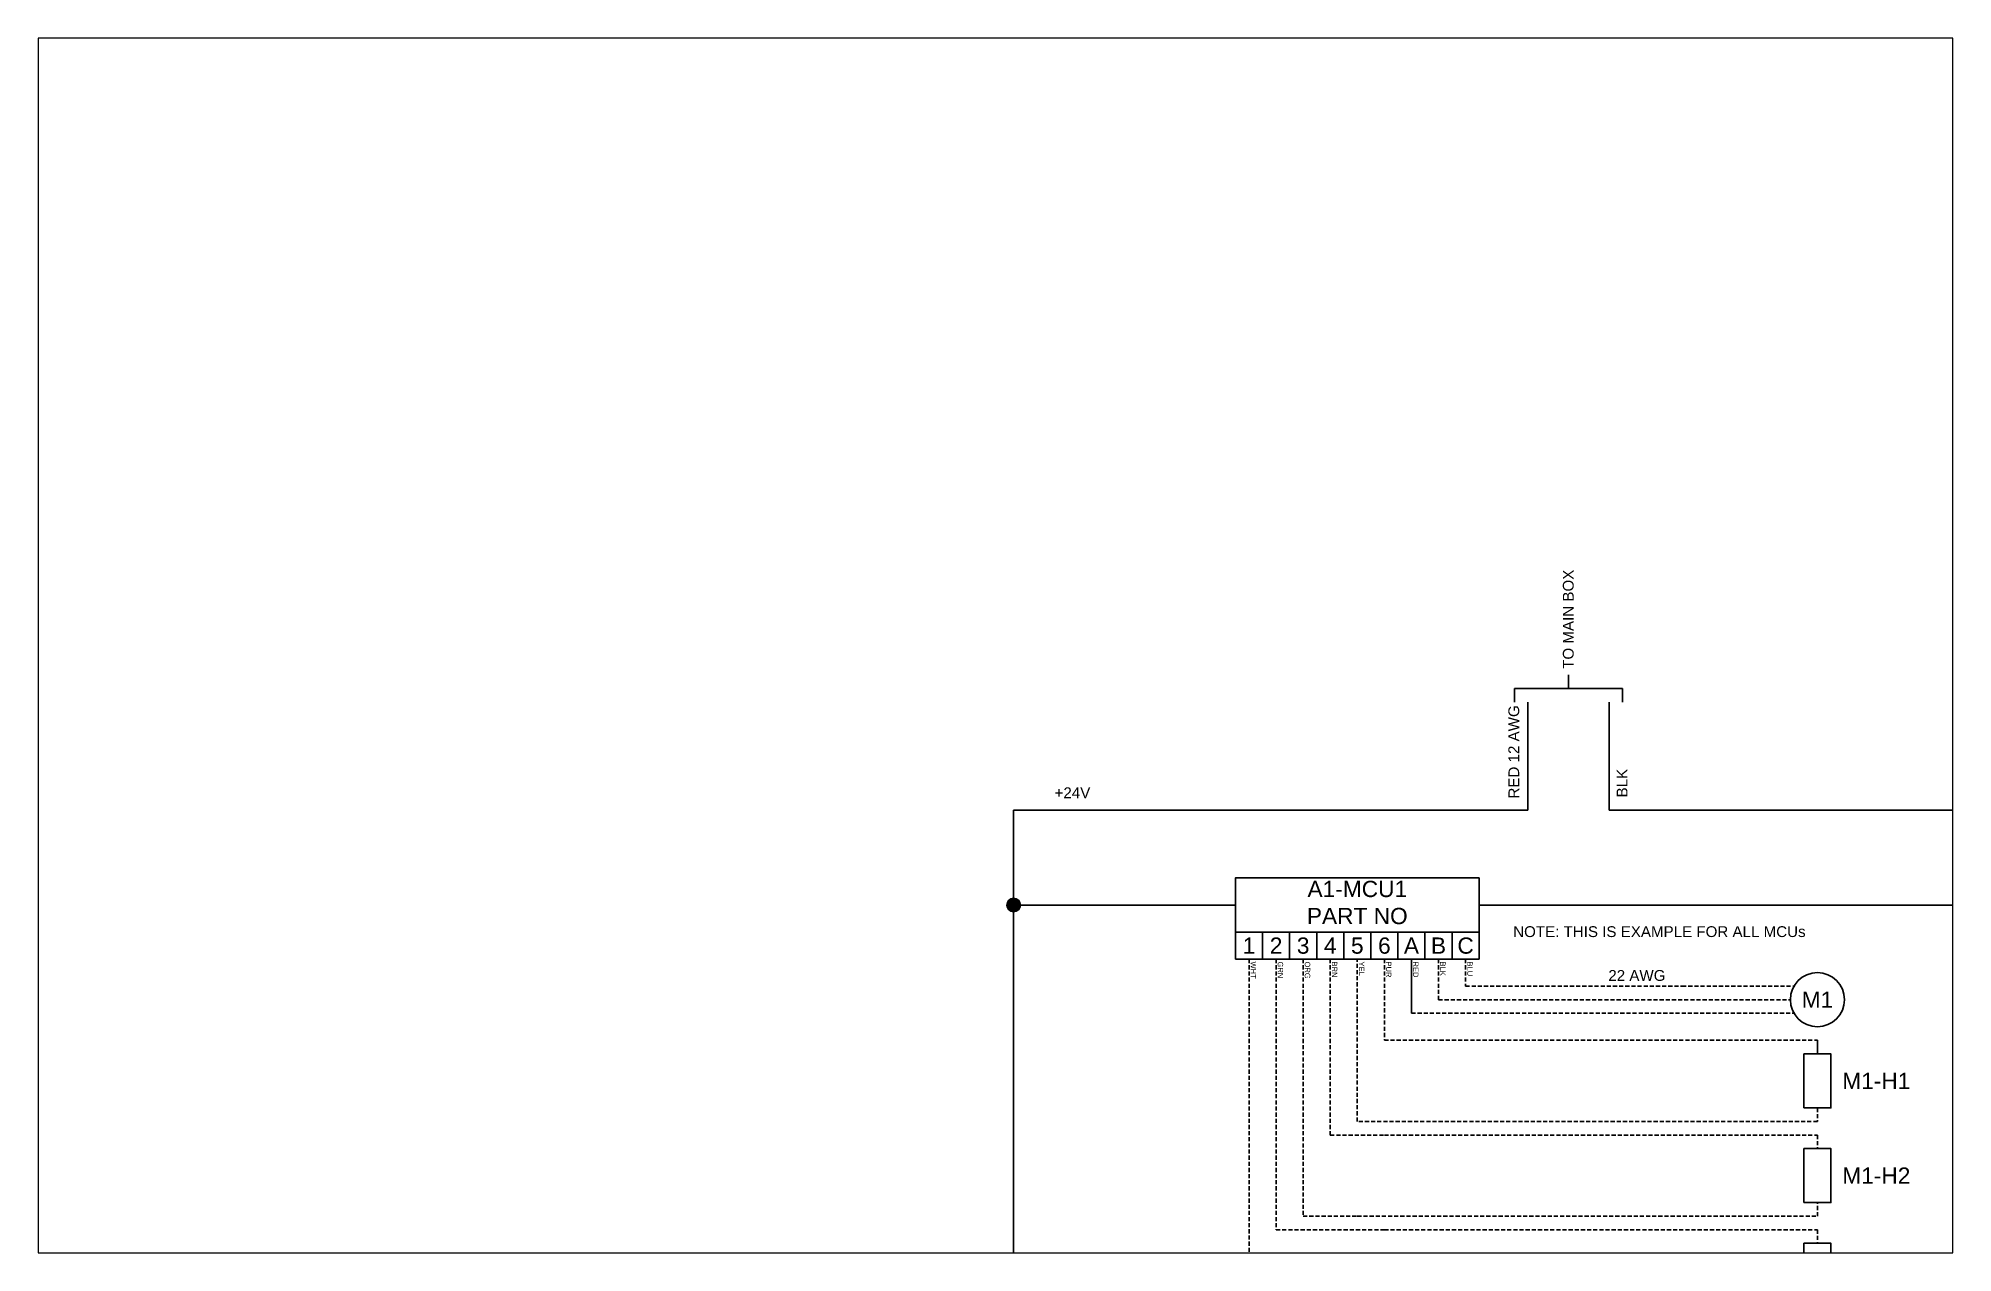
# Paper-space layout 'Sheet2' of a CAD drawing. Header units: millimetres. Extents: x 40 to 364, y 26 to 231.
# The model-space entities are those that its viewports show. They can reach past a viewport. Long polylines and large blocks are cut down to what shows.
import ezdxf
from ezdxf.enums import TextEntityAlignment as Align

# ---------------------------------------------------------------- set-up
doc = ezdxf.new("R2010")
doc.units = ezdxf.units.MM
doc.linetypes.add('HIDDEN', pattern=[9.525, 6.35, -3.175])
doc.styles.get("Standard").update_dxf_attribs({"font": 'arial.ttf'})

msp = doc.modelspace()

# ---------------------------------------------------------------- linework, layer by layer
for p, q in [((-323.432, 415.723), (-323.432, 415.973)), ((-324.432, 415.723), (-322.432, 415.723)), ((-324.432, 415.723), (-324.432, 415.473)), ((-322.432, 415.723), (-322.432, 415.473)), ((-324.182, 415.473), (-324.182, 413.473)), ((-322.682, 415.473), (-322.682, 413.473)), ((-331.682, 413.473), (-333.682, 413.473)), ((-333.682, 413.473), (-333.682, 411.723)), ((-328.682, 413.473), (-331.682, 413.473)), ((-324.182, 413.473), (-328.682, 413.473)), ((-322.682, 413.473), (-315.182, 413.473)), ((-333.682, 411.723), (-330.083, 411.723)), ((-333.682, 411.723), (-333.682, 403.132)), ((-330.083, 411.723), (-329.583, 411.723)), ((-325.083, 411.723), (-313.182, 411.723)), ((-326.333, 410.723), (-326.333, 409.723)), ((-318.833, 409.223), (-318.833, 408.973))]:
    msp.add_line(p, q)
at = {"linetype": 'HIDDEN'}
msp.add_line((-326.333, 409.723), (-319.266, 409.723), dxfattribs=at)
for points in [[(-329.583, 411.223), (-329.583, 412.223), (-325.083, 412.223), (-325.083, 411.223)], [(-329.583, 410.723), (-329.583, 411.223), (-329.083, 411.223), (-329.083, 410.723)], [(-329.083, 410.723), (-329.083, 411.223), (-328.583, 411.223), (-328.583, 410.723)], [(-328.583, 410.723), (-328.583, 411.223), (-328.083, 411.223), (-328.083, 410.723)], [(-328.083, 410.723), (-328.083, 411.223), (-327.583, 411.223), (-327.583, 410.723)], [(-327.583, 410.723), (-327.583, 411.223), (-327.083, 411.223), (-327.083, 410.723)], [(-327.083, 410.723), (-327.083, 411.223), (-326.583, 411.223), (-326.583, 410.723)], [(-326.583, 410.723), (-326.583, 411.223), (-326.083, 411.223), (-326.083, 410.723)], [(-326.083, 410.723), (-326.083, 411.223), (-325.583, 411.223), (-325.583, 410.723)], [(-325.583, 410.723), (-325.583, 411.223), (-325.083, 411.223), (-325.083, 410.723)], [(-319.083, 407.973), (-319.083, 408.973), (-318.583, 408.973), (-318.583, 407.973)], [(-319.083, 406.223), (-319.083, 407.223), (-318.583, 407.223), (-318.583, 406.223)], [(-319.083, 404.473), (-319.083, 405.473), (-318.583, 405.473), (-318.583, 404.473)]]:
    msp.add_lwpolyline(points, close=True)
for points in [[(-329.333, 410.723), (-329.333, 404.294), (-329.333, 404.223), (-327.333, 404.223), (-318.833, 404.223), (-318.833, 404.473)], [(-328.833, 410.723), (-328.833, 405.723), (-326.833, 405.723), (-318.833, 405.723), (-318.833, 405.473)], [(-328.333, 410.723), (-328.333, 405.973), (-327.333, 405.973), (-318.833, 405.973), (-318.833, 406.223)], [(-327.833, 410.723), (-327.833, 407.473), (-326.833, 407.473), (-318.833, 407.473), (-318.833, 407.223)], [(-318.833, 407.973), (-318.833, 407.723), (-327.333, 407.723), (-327.333, 410.723)], [(-326.833, 410.723), (-326.833, 409.473), (-326.833, 409.223), (-318.833, 409.223)], [(-325.833, 410.723), (-325.833, 409.973), (-319.333, 409.973)], [(-325.333, 410.723), (-325.333, 410.223), (-321.333, 410.223), (-319.266, 410.223)]]:
    msp.add_lwpolyline(points, dxfattribs=at)
for centre, radius in [((-333.682, 411.723), 0.125), ((-333.682, 411.723), 0.108), ((-333.682, 411.723), 0.09), ((-333.682, 411.723), 0.07), ((-333.682, 411.723), 0.05), ((-333.682, 411.723), 0.03), ((-333.682, 411.723), 0.0123), ((-318.833, 409.973), 0.5)]:
    msp.add_circle(centre, radius)

# ---------------------------------------------------------------- texts
for s, height, rotation, p in [('TO MAIN BOX', 0.2, 90, (-323.336, 416.087)), ('RED 12 AWG', 0.2, 90, (-324.342, 413.69)), ('BLK', 0.2, 90, (-322.342, 413.711)), ('WHT', 0.1, 270, (-329.303, 410.679)), ('GRN', 0.1, 270, (-328.803, 410.679)), ('ORG', 0.1, 270, (-328.303, 410.679)), ('BRN', 0.1, 270, (-327.803, 410.679)), ('YEL', 0.1, 270, (-327.303, 410.679)), ('PUR', 0.1, 270, (-326.803, 410.679)), ('RED', 0.1, 270, (-326.303, 410.679)), ('BLK', 0.1, 270, (-325.803, 410.679)), ('BLU', 0.1, 270, (-325.303, 410.679))]:
    msp.add_text(s, height=height, rotation=rotation).set_placement(p)
for s, height, p in [('+24V', 0.2, (-332.595, 413.798)), ('A1-MCU1', 0.3, (-327.333, 412.02)), ('PART NO', 0.3, (-327.333, 411.52))]:
    msp.add_text(s, height=height).set_placement(p, align=Align.MIDDLE)
for s, height, p in [('NOTE: THIS IS EXAMPLE FOR ALL MCUs', 0.2, (-324.454, 411.131)), ('22 AWG', 0.2, (-322.696, 410.321)), ('M1-H1', 0.3, (-318.374, 408.323)), ('M1-H2', 0.3, (-318.374, 406.573)), ('M1-H3', 0.3, (-318.374, 404.823))]:
    msp.add_text(s, height=height).set_placement(p)
for s, p in [('1', (-329.333, 410.973)), ('2', (-328.833, 410.973)), ('3', (-328.333, 410.973)), ('4', (-327.833, 410.973)), ('5', (-327.333, 410.973)), ('6', (-326.833, 410.973)), ('A', (-326.333, 410.973)), ('B', (-325.833, 410.973)), ('C', (-325.333, 410.973)), ('M1', (-318.833, 409.973))]:
    msp.add_text(s, height=0.3).set_placement(p, align=Align.MIDDLE_CENTER)

psp = doc.layouts.new('Sheet2')

# ---------------------------------------------------------------- viewports
at = {"layer": '0'}
psp.add_viewport(center=(202.5, 128.5), size=(324, 205.6), view_center_point=(-334.016, 416.518), view_height=22.44, dxfattribs=at)

doc.saveas('drawing.dxf')
